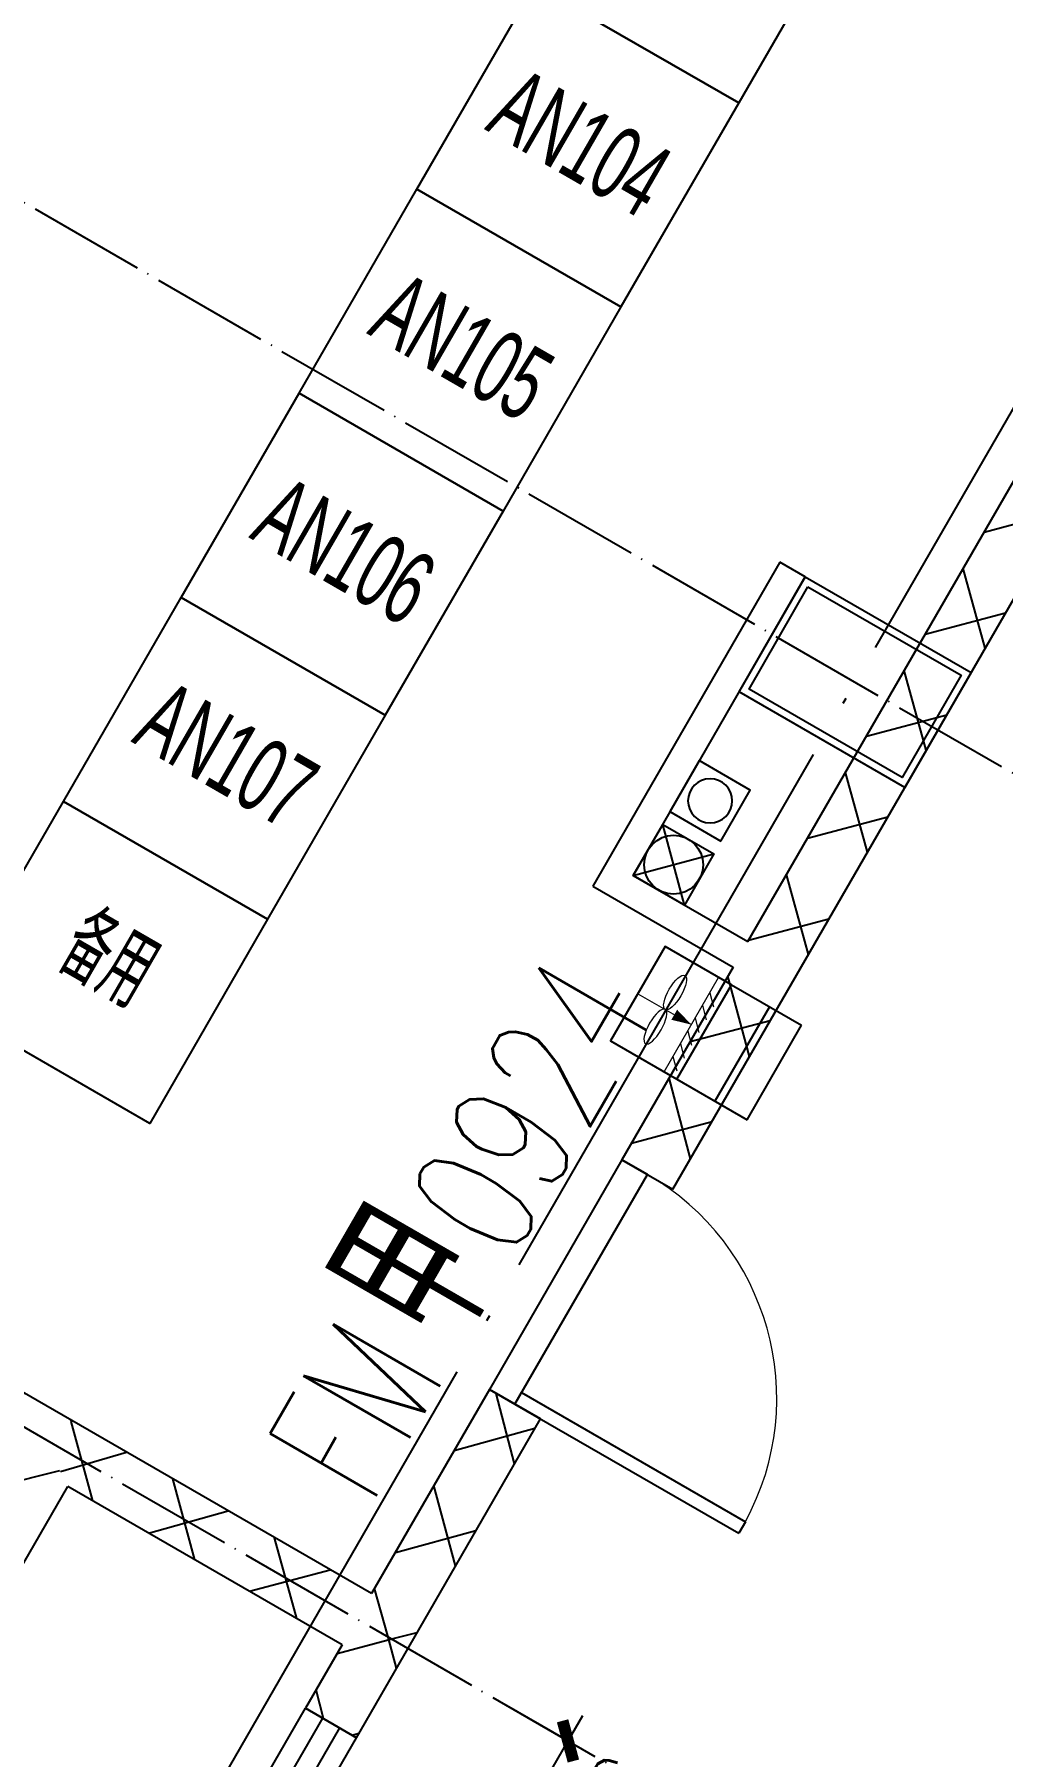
# Model space of a CAD drawing. Header units: millimetres. Extents: x 216654360 to 218309126, y 218099985 to 219647706.
# Drawn here: x 217911728 to 217915014, y 218902607 to 218908453 of the extents above; entities that cross this region are included whole.
import ezdxf
from ezdxf.enums import TextEntityAlignment as Align

# ---------------------------------------------------------------- set-up
doc = ezdxf.new("R2010")
doc.units = ezdxf.units.MM
doc.header["$LTSCALE"] = 1000
doc.linetypes.add('DOTE', pattern=[2.4200000000000004, 2, -0.2, 0.02, -0.2])
for name, color, linetype in [('A-ANNO-DIMS', 3, 'Continuous'), ('A-ANNO-DOTE', 1, 'DOTE'), ('A-ANNO-TTLB', 7, 'Continuous'), ('A-ANNO-TXT', 7, 'Continuous'), ('A-COLU-CONC', 2, 'Continuous'), ('A-DOOR-FM', 181, 'Continuous'), ('A-DOOR-IDEN', 53, 'Continuous'), ('A-FM-IDEN', 181, 'Continuous'), ('A-WALL', 2, 'Continuous'), ('A-WALL-MSNW', 2, 'Continuous'), ('A-WALL-PATT', 252, 'Continuous'), ('A-WIND', 161, 'Continuous'), ('E-LE-E', 1, 'Continuous'), ('M-EQ-VT', 3, 'Continuous'), ('P-PROT-VPIP', 1, 'Continuous'), ('P-RAIN-VPIP', 193, 'Continuous'), ('PUB_HATCH', 8, 'Continuous'), ('现状植物', 3, 'Continuous'), ('配电设备', 1, 'Continuous')]:
    doc.layers.add(name, color=color, linetype=linetype)
doc.layers.add('DIM_MODI', color=6, linetype='Continuous', plot=False)
doc.layers.add('水辅助层', color=20, linetype='Continuous', plot=False)
doc.layers.add('M-EAD-D1', color=31, linetype='Continuous', lineweight=50)
doc.styles.add('_TCH_DIM_T3', font='SIMPLEX.shx', dxfattribs={"width": 0.5647058823529413, "bigfont": 'GBCBIG.shx'})
doc.styles.add('A_DIM', font='SIMPLEX', dxfattribs={"width": 0.7, "bigfont": 'HZ'})
doc.styles.add('sltxt-hztxt', font='sltxt.shx', dxfattribs={"width": 0.7, "height": 400, "bigfont": 'hztxt.shx'})
doc.dimstyles.new('_TCH_ARCH&&100', dxfattribs={"dimtxt": 297.5, "dimasz": 100, "dimexe": 250, "dimexo": 300, "dimgap": 126.25, "dimtad": 1, "dimdec": 0, "dimzin": 0, "dimdsep": 46, "dimtxsty": '_TCH_DIM_T3', "dimblk": 'ARCHTICK', "dimcen": 0.09, "dimclrt": 7, "dimazin": 2, "dimtfac": 1, "dimtdec": 0, "dimtix": 1, "dimtmove": 2, "dimatfit": 3, "dimfxl": 100, "dimtolj": 1, "dimtzin": 0, "dimarcsym": 0})
pattern_1 = [(45, (-6165679.106576437, -59482.65594915766), (-200.0002033111466, 200.0002033111467), []), (135, (-6165679.106576437, -59482.65594915766), (-200.0002033111467, -200.0002033111466), [])]

# ---------------------------------------------------------------- blocks, each defined once
blk = doc.blocks.new('123artt')
at = {"layer": 'A-COLU-CONC', "color": 7}
for points in [[(6540927.176911903, -193915.8248868797), (6541577.176911903, -193915.8248868797), (6541577.176911903, -194365.8248868797), (6540927.176911903, -194365.8248868797)], [(6540952.176911903, -193940.8248868797), (6541552.176911903, -193940.8248868797), (6541552.176911903, -194340.8248868797), (6540952.176911903, -194340.8248868797)]]:
    blk.add_lwpolyline(points, close=True, dxfattribs=at)
blk = doc.blocks.new('A$C626D7193')
at = {"layer": 'A-ANNO-DOTE', "ltscale": 0.2}
for p, q in [((18448.50633661635, -79836.43906046433), (39411.19610879663, -79836.43906046433)), ((18448.50633661635, -83436.43906046433), (39411.19610879663, -83436.43906046433))]:
    blk.add_line(p, q, dxfattribs=at)
at = {"layer": 'A-ANNO-DOTE', "flags": 128}
blk.add_lwpolyline([(34730.63853260688, -58340.06747416733), (34730.63853260688, -96054.77360592829)], dxfattribs=at)
at = {"layer": 'A-COLU-CONC', "color": 7}
blk.add_blockref('123artt', (-6506521.538576603, 114304.3858264154), dxfattribs=at)
blk = doc.blocks.new('A$C484A4EE2')
at = {"layer": '配电设备', "color": 0}
blk.add_lwpolyline([(800.000000089407, 799.9999997615814), (799.9999999403954, -1.788139343261719e-07), (-1.490116119384766e-08, -5.960464477539062e-08), (1.490116119384766e-08, 800)], close=True, dxfattribs=at)
blk = doc.blocks.new('123atr')
at = {"layer": '配电设备', "extrusion": (-4.908847718942311e-45, 4.057682002933185e-45, -1), "xscale": -1, "rotation": 180}
for p in [(-6060030.455058197, -45848.45678768722), (-6060030.455058199, -46648.45678774683), (-6060030.455058309, -47448.45678774683), (-6060030.455058404, -48248.45678780643), (-6060030.455058401, -49048.45678774962), (-6060030.455058251, -49848.45678768988)]:
    blk.add_blockref('A$C484A4EE2', p, dxfattribs=at)
at = {"layer": 'E-LE-E', "color": 2, "style": 'sltxt-hztxt', "width": 0.6}
for s, p in [('AN104', (6059631.427270642, -47157.84031053489)), ('AN105', (6059631.427270749, -47957.84031053489)), ('AN106', (6059631.42727084, -48757.8403105945)), ('AN107', (6059631.427270954, -49557.84031053396)), ('备用', (6059631.427270804, -50357.84031047422))]:
    blk.add_text(s, height=250, dxfattribs=at).set_placement(p, align=Align.CENTER)
blk = doc.blocks.new('边墙风机')
at = {"layer": 'M-EQ-VT'}
for p, q in [((6080445.613706432, -12436.47173282877), (6080720.613706432, -12436.47173282877)), ((6080594.85081997, -12436.47173282877), (6080594.85081997, -12806.47173282877)), ((6080720.613706432, -12806.47173282877), (6080720.613706432, -12436.47173282877)), ((6080445.613706432, -12806.47173282877), (6080720.613706432, -12806.47173282877))]:
    blk.add_line(p, q, dxfattribs=at)
at = {"layer": 'M-EQ-VT', "lineweight": 0}
for p, q in [((6080395.613706432, -12496.47173282877), (6080430.969045492, -12531.82707188814)), ((6080395.613706432, -12546.47173282877), (6080430.969045492, -12581.82707188814)), ((6080395.613706432, -12596.47173282877), (6080430.969045492, -12631.82707188814)), ((6080395.613706432, -12646.47173282877), (6080430.969045492, -12681.82707188814)), ((6080395.613706432, -12696.47173282877), (6080430.969045492, -12731.82707188814)), ((6080395.613706432, -12746.47173282877), (6080430.969045492, -12781.82707188814))]:
    blk.add_line(p, q, dxfattribs=at)
at = {"layer": 'M-EQ-VT', "color": 8, "linetype": 'Continuous', "lineweight": 0}
blk.add_line((6080185.613706432, -12621.47173282871), (6080395.613706432, -12621.47173282877), dxfattribs=at)
at = {"layer": 'M-EQ-VT'}
blk.add_lwpolyline([(6080445.613706432, -12436.47173282877), (6080185.613706432, -12436.47173282877), (6080185.613706432, -12806.47173282877), (6080445.613706432, -12806.47173282877)], close=True, dxfattribs=at)
at = {"layer": 'M-EQ-VT', "lineweight": 0}
blk.add_lwpolyline([(6080445.613706432, -12806.47173282877), (6080395.613706432, -12806.47173282877), (6080395.613706432, -12436.47173282877), (6080445.613706432, -12436.47173282877)], close=True, dxfattribs=at)
at = {"layer": 'M-EQ-VT', "color": 8, "linetype": 'Continuous', "lineweight": 0}
blk.add_lwpolyline([(6080395.613706432, -12621.47173282877, 0, 39.2, 0), (6080328.413706432, -12621.47173282877, 39.2, 39.2, 0)], format="xyseb", dxfattribs=at)
blk.add_ellipse((6080293.010135003, -12554.47173282876), major_axis=(4.102566777142218e-14, -66.99999999997688), ratio=0.3370013318880228, dxfattribs=at)
at = {"layer": 'M-EQ-VT', "color": 8, "linetype": 'Continuous', "lineweight": 0, "extrusion": (0, 0, -1)}
blk.add_ellipse((6080293.010135003, -12688.4717328288), major_axis=(4.102566777142218e-14, 66.99999999997688), ratio=0.3370013318880228, dxfattribs=at)
blk = doc.blocks.new('1RRUIIOSY')
at = {"layer": 'M-EAD-D1'}
blk.add_blockref('边墙风机', (-1448.397603387944, -1211.544398907845), dxfattribs=at)
blk = doc.blocks.new('A$C31C83305')
at = {"layer": 'DIM_MODI'}
blk.add_lwpolyline([(100, 100), (100, -100), (-100, -100), (-100, 100)], close=True, dxfattribs=at)
at = {"layer": 'P-RAIN-VPIP'}
blk.add_circle((0, 4.592425496802574e-15), 75, dxfattribs=at)
blk = doc.blocks.new('_ArchTick')
at = {"color": 0, "linetype": 'ByBlock', "const_width": 0.4}
blk.add_lwpolyline([(-0.5, -0.5), (0.5, 0.5)], dxfattribs=at)
blk = doc.blocks.new('*D439')
at = {"layer": 'A-ANNO-DIMS', "color": 0, "lineweight": -2, "transparency": 16777216}
for p, q in [((6079799.84035068, -16148.29268120286), (6079799.838381824, -16048.29268122224)), ((6079793.083757264, -16148.29281423045), (6079549.840350728, -16148.29760334261)), ((6079799.847232457, -16497.82446761663), (6079799.84035068, -16148.29268120286)), ((6079793.090639041, -16497.82460064422), (6079549.847232506, -16497.82938975638)), ((6079799.847232457, -16497.82446761663), (6079799.849201313, -16597.82446759725))]:
    blk.add_line(p, q, dxfattribs=at)
at = {"layer": 'Defpoints', "color": 0, "transparency": 16777216}
for p in [(6079799.84035068, -16148.29268120286), (6080093.083757206, -16148.28690766275), (6080093.090638983, -16497.81869407652)]:
    blk.add_point(p, dxfattribs=at)
at = {"layer": 'A-ANNO-DIMS', "color": 0, "lineweight": -2, "transparency": 16777216, "xscale": 100, "yscale": 100, "zscale": 100}
for p, rotation in [((6079799.84035068, -16148.29268120286), 270.0011280713349), ((6079799.847232457, -16497.82446761663), 90.00112807133489)]:
    blk.add_blockref('_ArchTick', p, dxfattribs=dict(at, rotation=rotation))
at = {"layer": 'A-ANNO-DIMS', "color": 7, "transparency": 16777216, "insert": (6080074.843791516, -16323.05316005664), "char_height": 297.5, "attachment_point": 5, "rotation": 270.0011280713349, "style": '_TCH_DIM_T3'}
blk.add_mtext('\\A1;350', dxfattribs=at)
blk = doc.blocks.new('$WINLIB2D$00000001')
at = {"color": 0}
for points in [[(-0.4999999999999964, 0.5000000000000142), (-0.4999999999999964, -0.4999999999999858)], [(-0.4999999999999964, 0.5000000000000142), (0.5000000000000036, 0.5000000000000142)], [(0.5000000000000036, -0.4999999999999858), (0.5000000000000036, 0.5000000000000142)], [(0.5000000000000036, 0.1666666666666714), (-0.4999999999999964, 0.1666666666666714)], [(0.5000000000000036, -0.1666666666666572), (-0.4999999999999964, -0.1666666666666572)], [(-0.4999999999999964, -0.4999999999999858), (0.5000000000000036, -0.4999999999999858)]]:
    blk.add_lwpolyline(points, dxfattribs=at)
blk = doc.blocks.new('$DorLib2D$00000001')
for p, q in [((0.45, 0.9750000000000001), (0.5000000000000002, 0.9750000000000001)), ((0.45, 0), (0.45, 0.9750000000000001)), ((0.5, 0), (0.5, 0.9750000000000001)), ((0.5, 0), (0.45, 0))]:
    blk.add_line(p, q)
at = {"lineweight": 13}
blk.add_arc((0.475, 0), 0.975, 91.4692835813538, 180, dxfattribs=at)
blk = doc.blocks.new('A$C04836B57')
at = {"layer": 'PUB_HATCH'}
h = blk.add_hatch(dxfattribs=at)
h.set_pattern_fill('多孔材料', color=256, scale=100, style=0)
h.set_pattern_definition(pattern_1)
h.paths.add_polyline_path([(-86840.23205098975, -73025.86754421116), (-86706.89871764928, -73025.86656632405), (-86707.0265789656, -66531.67312190242), (-86907.02264158707, -66731.65807692948), (-86906.89970208518, -72975.86803315023)])
h = blk.add_hatch(dxfattribs=at)
h.set_pattern_fill('多孔材料', color=256, scale=100, style=0)
h.set_pattern_definition(pattern_1)
h.paths.add_polyline_path([(-86906.89773323108, -73075.86803315919), (-86906.88287303317, -73830.63103520317), (-86706.88287307508, -73830.62709749128), (-86706.89871764928, -73025.86656632408), (-86840.23205098789, -73025.86754421116)])
h = blk.add_hatch(dxfattribs=at)
h.set_pattern_fill('多孔材料', color=256, scale=100, style=0)
h.set_pattern_definition(pattern_1)
h.paths.add_polyline_path([(-86706.84754027706, -75625.21225608105), (-86706.86515337229, -74730.62709731632), (-86906.86515332945, -74730.63103502821), (-86906.84938868508, -75531.3318028432), (-86840.18079331238, -75629.29195412966)])
h = blk.add_hatch(dxfattribs=at)
h.set_pattern_fill('多孔材料', color=256, scale=100, style=0)
h.set_pattern_definition(pattern_1)
h.paths.add_polyline_path([(-88081.84781897906, -75664.59207863273), (-88081.84353444912, -75531.25932626113), (-92509.73348946497, -75530.9090259917), (-92509.74931191094, -75730.90902536582), (-88181.84908994753, -75731.2514152227)])
h = blk.add_hatch(dxfattribs=at)
h.set_pattern_fill('多孔材料', color=256, scale=100, style=0)
h.set_pattern_definition(pattern_1)
h.paths.add_polyline_path([(-86840.18079331238, -75629.29195412966), (-86906.84938868508, -75531.3318028432), (-88081.84527742025, -75531.25932613843), (-88081.84723798838, -75664.59207867362), (-87981.84908956755, -75731.26549453706), (-86906.845450975, -75731.33180346474)])
h = blk.add_hatch(dxfattribs=at)
h.set_pattern_fill('多孔材料', color=256, scale=100, style=0)
h.set_pattern_definition(pattern_1)
h.paths.add_polyline_path([(-86906.845450975, -75731.33180346474), (-86906.84054565337, -75980.47761757777), (-86706.84054569155, -75980.47367986586), (-86706.84754027706, -75625.21225608104), (-86840.18079331238, -75629.29195412966)])
h = blk.add_hatch(dxfattribs=at)
h.set_pattern_fill('多孔材料', color=256, scale=100, style=0)
h.set_pattern_definition(pattern_1)
h.paths.add_polyline_path([(-88048.4368813876, -79130.94073141277), (-87981.77242003009, -79030.9403814792), (-87981.84908956755, -75731.26549453706), (-88081.84781897906, -75664.59207863273), (-88181.84908994753, -75731.2514152227), (-88181.7700965004, -79130.9417859171)])
at = {"layer": 'A-DOOR-FM'}
blk.add_lwpolyline([(-86806.84743386693, -73830.62562033317), (-86906.84743386693, -73830.62562033317), (-86906.8651533993, -74730.62660526487), (-86806.8651533993, -74730.62660526487)], close=True, dxfattribs=at)
at = {"layer": 'A-WALL'}
for p, q in [((-86706.89871764928, -73025.86656632405), (-86707.0265789656, -66531.67312190242)), ((-86906.89970208518, -72975.86803315023), (-86907.02264158707, -66731.65807692948)), ((-86706.88287307508, -73830.62709749128), (-86706.89871764928, -73025.86656632408)), ((-86906.89773323108, -73075.86803315919), (-86906.88287303317, -73830.63103520317)), ((-86906.88287303317, -73830.63103520317), (-86706.88287307508, -73830.62709749128)), ((-86706.86515337229, -74730.62709731632), (-86906.86515332945, -74730.63103502821)), ((-86906.86515332945, -74730.63103502821), (-86906.84938868508, -75531.3318028432)), ((-86706.84754027706, -75625.21225608105), (-86706.86515337229, -74730.62709731632)), ((-88081.84353444912, -75531.25932626113), (-92509.73348946497, -75530.9090259917)), ((-86906.84938868508, -75531.3318028432), (-88081.84527742025, -75531.25932613843)), ((-86706.84054569155, -75980.47367986586), (-86706.84754027706, -75625.21225608104)), ((-87981.77242003009, -79030.9403814792), (-87981.84908956755, -75731.26549453706)), ((-86906.845450975, -75731.33180346474), (-87981.84908956755, -75731.26549453706)), ((-86906.845450975, -75731.33180346474), (-86906.84054565337, -75980.47761757777)), ((-86906.84054565337, -75980.47761757777), (-86706.84054569155, -75980.47367986586))]:
    blk.add_line(p, q, dxfattribs=at)
at = {"layer": 'A-WALL-MSNW'}
for p, q in [((-87456.77148601692, -71805.94216966859), (-87456.78021258861, -73075.86527093669)), ((-87356.77148601878, -71805.94285684163), (-87456.77148601692, -71805.94216966859)), ((-87356.77148601878, -71805.94285684163), (-87356.7795254197, -72975.86577327066)), ((-87356.7795254197, -72975.86577327066), (-86906.89970208518, -72975.86803315023)), ((-87456.78021258861, -73075.86527093669), (-86906.89773323108, -73075.86803315919))]:
    blk.add_line(p, q, dxfattribs=at)
at = {"layer": 'P-PROT-VPIP'}
blk.add_circle((-87255.58278640639, -72875.87548661421), 100, dxfattribs=at)
at = {"layer": '水辅助层'}
blk.add_lwpolyline([(-87355.58278640639, -72975.87548661421), (-87355.58278640639, -72775.87548661421), (-87155.58278640639, -72775.87548661421), (-87155.58278640639, -72975.87548661421), (-87355.58278640639, -72975.87548661421), (-87155.58278640639, -72775.87548661421), (-87155.58278640639, -72975.87548661421), (-87355.58278640639, -72775.87548661421)], dxfattribs=at)
at = {"layer": 'A-ANNO-TTLB', "xscale": -1, "rotation": 180}
blk.add_blockref('A$C31C83305', (-87256.77992341947, -72625.87548661412), dxfattribs=at)
at = {"layer": 'A-ANNO-TXT'}
blk.add_blockref('A$C626D7193', (-121762.4129141103, 7805.49620364391), dxfattribs=at)
at = {"layer": 'A-DOOR-FM', "xscale": -899.9999999999999, "yscale": -899.9999999999999, "zscale": 200, "rotation": 90.00112807137215}
blk.add_blockref('$DorLib2D$00000001', (-86806.87401320226, -74280.62906626504), dxfattribs=at)
at = {"layer": 'A-WALL-PATT'}
blk.add_blockref('123atr', (-6148387.229439724, -23876.76661411089), dxfattribs=at)
at = {"layer": 'A-WIND'}
ref = blk.add_blockref('$WINLIB2D$00000001', (-86806.82873253617, -76580.47564860087), dxfattribs=dict(at, xscale=1200, yscale=200, zscale=1200, rotation=90.00112807136735))
ref.add_attrib('A', 'LBY1233', (-86291.81628290284, -77177.79884219728), dxfattribs={"layer": 'A-DOOR-IDEN', "height": 280, "rotation": 90.00112807136735, "style": 'A_DIM', "width": 0.6999999999999998})
at = {"layer": 'M-EAD-D1'}
blk.add_blockref('1RRUIIOSY', (-6165879.106576437, -59482.65594915759), dxfattribs=at)
at = {"layer": 'A-FM-IDEN', "style": 'A_DIM'}
for s, height, width, p in [('0924', 420.0000000000001, 0.6999999999999998, (-87056.8730631806, -74327.88398839612)), ('甲', 525, 0.7, (-87056.86582763493, -74695.3839883249)), ('FM', 420.0000000000001, 0.6999999999999998, (-87056.85425076168, -75283.38398821093))]:
    blk.add_text(s, height=height, rotation=90.00112807137214, dxfattribs=dict(at, width=width)).set_placement(p)
at = {"layer": 'A-ANNO-DIMS'}
dim = blk.add_aligned_dim(p1=(-85786.01593745314, -75980.47464323419), p2=(-85786.02281923033, -75630.94285682042), distance=293.24340658358074, dimstyle='_TCH_ARCH&&100', dxfattribs=at)
dim.commit()
dim.dimension.update_dxf_attribs({"geometry": '*D439', "text_midpoint": (-85804.26278492156, -75805.7091092143), "insert": (-6165879.106576437, -59482.65594915766)})

msp = doc.modelspace()

# ---------------------------------------------------------------- block references
at = {"layer": '现状植物', "rotation": 330.0099772030858}
msp.add_blockref('A$C04836B57', (218025897.187641, 218925138.5110827), dxfattribs=at)

doc.saveas('drawing.dxf')
